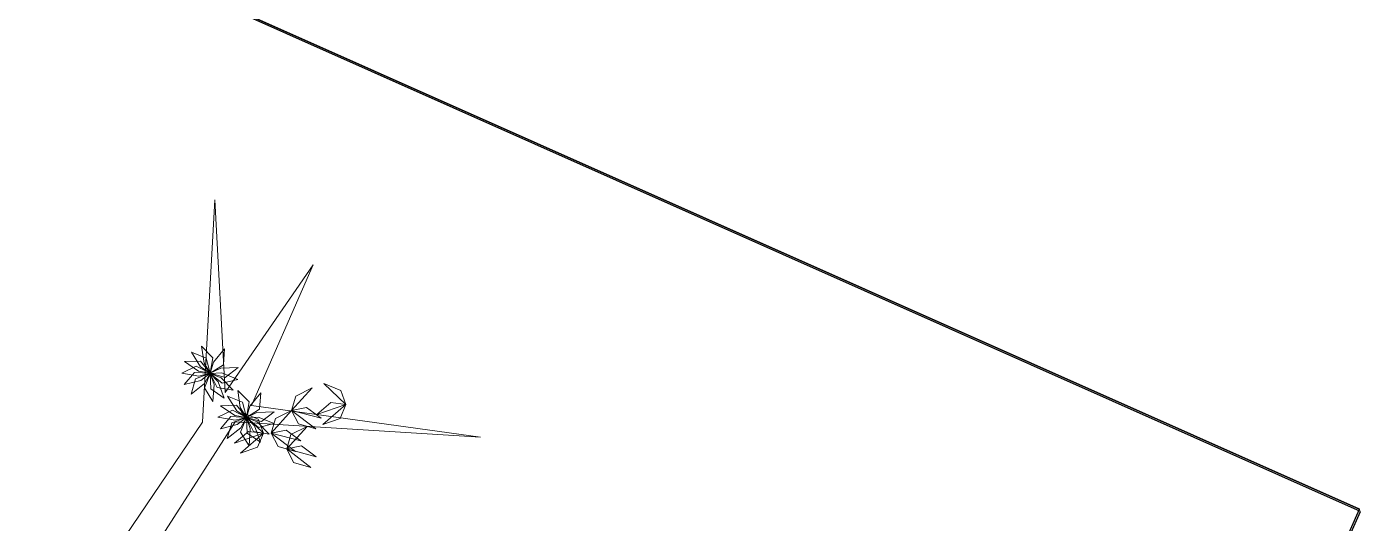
# Model space of a CAD drawing. Header units: inches. Extents: x -173 to 14008, y -3334 to 10368.
# Drawn here: x 6728.7 to 6991.8, y 8168.2 to 8266.2 of the extents above; entities that cross this region are included whole.
import ezdxf

# ---------------------------------------------------------------- set-up
doc = ezdxf.new("R2010")
doc.units = ezdxf.units.IN
doc.header["$MEASUREMENT"] = 0
doc.layers.add('ARREDAMENTO', color=8, linetype='Continuous', lineweight=18)

msp = doc.modelspace()

# ---------------------------------------------------------------- linework, layer by layer
msp.add_line((6430.45, 8420.75), (6991.64, 8171))
for points in [[(5164.41, 8984.17), (4351.24, 7156.95), (6178.47, 6343.78), (6991.64, 8171)], [(5164.71, 8984.04), (4351.24, 7156.95), (6178.33, 6343.48), (6991.81, 8170.57)]]:
    msp.add_lwpolyline(points, close=True)
at = {"layer": 'ARREDAMENTO', "linetype": 'Continuous', "lineweight": 0}
msp.add_lwpolyline([(6710.78, 8127.4), (6734.62, 8133.3), (6769.87, 8188.24), (6818.24, 8185.2), (6773.08, 8191.47), (6785.23, 8219.24), (6767.91, 8194.03), (6765.83, 8232.07), (6763.42, 8188.21), (6745.47, 8161.71), (6730.08, 8140.37), (6711.41, 8131.92)], dxfattribs=at)
at = {"layer": 'ARREDAMENTO', "lineweight": 0}
for points in [[(6763.26, 8203.17), (6763.73, 8199.8), (6764.95, 8197.84), (6765.46, 8200.88), (6763.26, 8203.17)], [(6767.79, 8202.66), (6765.6, 8200.05), (6764.95, 8197.83), (6767.56, 8199.49), (6767.79, 8202.66)], [(6759.85, 8200.15), (6762.67, 8198.24), (6764.94, 8197.84), (6763.03, 8200.25), (6759.85, 8200.15)], [(6761.23, 8202.03), (6763.04, 8199.13), (6764.94, 8197.84), (6764.18, 8200.83), (6761.23, 8202.03)], [(6759.34, 8197.88), (6762.7, 8197.28), (6764.94, 8197.83), (6762.21, 8199.26), (6759.34, 8197.88)], [(6759.81, 8195.59), (6763.12, 8196.42), (6764.94, 8197.83), (6761.86, 8198.02), (6759.81, 8195.59)], [(6761.16, 8193.69), (6763.85, 8195.79), (6764.94, 8197.83), (6762.05, 8196.75), (6761.16, 8193.69)], [(6765.49, 8192.25), (6765.73, 8195.65), (6764.94, 8197.82), (6763.81, 8194.95), (6765.49, 8192.25)], [(6770.42, 8196.62), (6767.26, 8197.9), (6764.95, 8197.82), (6767.33, 8195.86), (6770.42, 8196.62)], [(6767.71, 8192.95), (6766.54, 8196.16), (6764.95, 8197.82), (6765.08, 8194.74), (6767.71, 8192.95)], [(6769.45, 8194.5), (6767.09, 8196.95), (6764.95, 8197.82), (6766.32, 8195.06), (6769.45, 8194.5)], [(6770.44, 8198.95), (6767.03, 8198.83), (6764.96, 8197.83), (6767.93, 8197), (6770.44, 8198.95)], [(6770.4, 8194.46), (6770.87, 8191.09), (6772.09, 8189.13), (6772.6, 8192.17), (6770.4, 8194.46)], [(6781.01, 8190.5), (6781.82, 8193.35), (6785.03, 8194.95), (6781.01, 8190.5)], [(6791.69, 8191.66), (6790.69, 8194.45), (6787.38, 8195.83), (6791.69, 8191.66)], [(6768.37, 8193.31), (6770.17, 8190.42), (6772.08, 8189.13), (6771.32, 8192.11), (6768.37, 8193.31)], [(6774.93, 8193.95), (6772.74, 8191.34), (6772.09, 8189.12), (6774.7, 8190.78), (6774.93, 8193.95)], [(6791.69, 8191.66), (6788.75, 8192.05), (6786.01, 8189.73), (6791.69, 8191.66)], [(6766.48, 8189.16), (6769.84, 8188.57), (6772.08, 8189.12), (6769.34, 8190.55), (6766.48, 8189.16)], [(6766.95, 8186.88), (6770.25, 8187.7), (6772.08, 8189.12), (6769, 8189.31), (6766.95, 8186.88)], [(6766.98, 8191.44), (6769.81, 8189.53), (6772.08, 8189.12), (6770.16, 8191.54), (6766.98, 8191.44)], [(6768.3, 8184.98), (6770.99, 8187.08), (6772.08, 8189.11), (6769.18, 8188.04), (6768.3, 8184.98)], [(6772.62, 8183.54), (6772.86, 8186.94), (6772.08, 8189.11), (6770.95, 8186.24), (6772.62, 8183.54)], [(6775.43, 8185.99), (6774.43, 8188.79), (6771.12, 8190.17), (6775.43, 8185.99)], [(6774.85, 8184.24), (6773.68, 8187.44), (6772.08, 8189.11), (6772.21, 8186.03), (6774.85, 8184.24)], [(6777.58, 8190.24), (6774.17, 8190.12), (6772.09, 8189.12), (6775.06, 8188.29), (6777.58, 8190.24)], [(6777.56, 8187.91), (6774.4, 8189.18), (6772.09, 8189.11), (6774.47, 8187.15), (6777.56, 8187.91)], [(6776.59, 8185.79), (6774.22, 8188.24), (6772.09, 8189.11), (6773.46, 8186.35), (6776.59, 8185.79)], [(6776.99, 8186.05), (6777.8, 8188.9), (6781.01, 8190.5), (6776.99, 8186.05)], [(6781.01, 8190.5), (6783.92, 8191.08), (6786.81, 8188.96), (6781.01, 8190.5)], [(6781.01, 8190.5), (6782.33, 8187.85), (6785.79, 8186.87), (6781.01, 8190.5)], [(6791.69, 8191.66), (6790.55, 8188.92), (6787.17, 8187.72), (6791.69, 8191.66)], [(6776.99, 8186.05), (6779.9, 8186.63), (6782.79, 8184.5), (6776.99, 8186.05)], [(6780.04, 8182.9), (6780.85, 8185.76), (6784.06, 8187.36), (6780.04, 8182.9)], [(6775.43, 8185.99), (6772.49, 8186.38), (6769.75, 8184.07), (6775.43, 8185.99)], [(6775.43, 8185.99), (6774.29, 8183.26), (6770.91, 8182.05), (6775.43, 8185.99)], [(6776.99, 8186.05), (6778.32, 8183.39), (6781.77, 8182.42), (6776.99, 8186.05)], [(6780.04, 8182.9), (6782.95, 8183.49), (6785.84, 8181.36), (6780.04, 8182.9)], [(6780.04, 8182.9), (6781.36, 8180.25), (6784.82, 8179.27), (6780.04, 8182.9)]]:
    msp.add_lwpolyline(points, dxfattribs=at)

doc.saveas('drawing.dxf')
